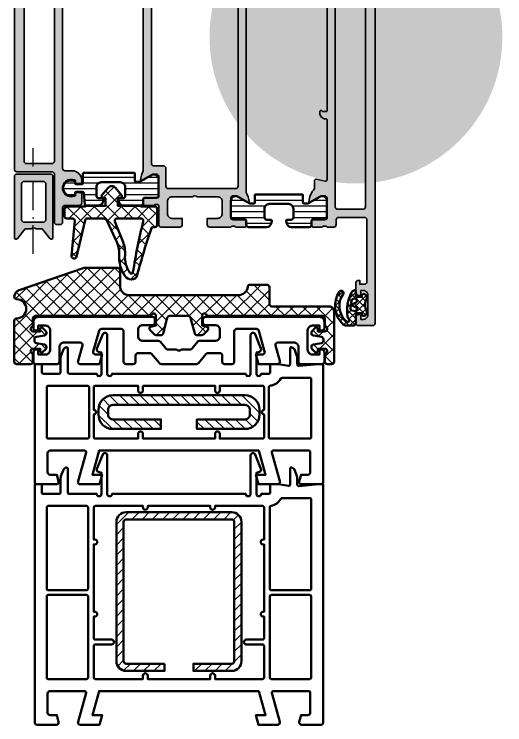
# Model space of a CAD drawing. Header units: millimetres. Extents: x -1229 to 0, y -242 to 851.
# Drawn here: x -395.6 to -293.6, y 152.5 to 300.3 of the extents above; entities that cross this region are included whole.
import ezdxf

# ---------------------------------------------------------------- set-up
doc = ezdxf.new("R2010")
doc.units = ezdxf.units.MM
doc.linetypes.add('ACAD_ISO10W100', pattern=[18, 12, -3, 0, -3])
for name, color, linetype, lineweight in [('S03_AL_Contorno', 255, 'Continuous', 35), ('S04_AL_Trattaggio', 253, 'Continuous', 25), ('S05_EPDM_Contorno', 31, 'Continuous', 50), ('S06_EPDM_Tratteggio', 43, 'Continuous', 25), ('S07_Listello_Contorno', 91, 'Continuous', 50), ('S08_Listello_Tratteggio', 103, 'Continuous', 25), ('S09_Plastica_Contorno', 254, 'Continuous', 50), ('S11_Acciaio_Contorno', 62, 'Continuous', 50), ('S12_Acciaio_Tratteggio', 181, 'Continuous', 25), ('S18_Linea di mezzeria', 10, 'ACAD_ISO10W100', 25)]:
    doc.layers.add(name, color=color, linetype=linetype, lineweight=lineweight)
pattern_1 = [(90, (0, 0), (-1.2, 7e-17), [])]
pattern_2 = [(45, (0, 0), (-1.06066, 1.06066), [])]
pattern_3 = [(45, (0, 0), (-1.414214, 1.414214), []), (135, (0, 0), (-1.414214, -1.414214), [])]

# ---------------------------------------------------------------- blocks, each defined once
blk = doc.blocks.new('446280_s')
at = {"layer": 'S04_AL_Trattaggio'}
h = blk.add_hatch(color=256, dxfattribs=at)
h.dxf.hatch_style = 1
h.paths.add_polyline_path([(-28.6, 10), (-32.6, 10, -0.4), (-33.6, 10), (-34.5, 10, -0.414214), (-35, 10.5), (-35, 13.5, 0.414214), (-35.5, 14), (-37.41, 14, 0.388879), (-37.6, 13.82), (-37.67, 13.03, 0.440011), (-37.37, 12.7), (-37.04, 12.7, -1.732051), (-40.16, 12.7), (-39.83, 12.7, 0.440011), (-39.53, 13.03), (-39.6, 13.82, 0.388879), (-39.79, 14), (-40.2, 14, 0.414214), (-42.2, 12), (-42.2, 10.5, -0.414214), (-42.7, 10), (-86.3, 10, -0.414214), (-86.8, 10.5), (-86.8, 12, 0.414214), (-88.8, 14), (-89.21, 14, 0.388879), (-89.4, 13.82), (-89.47, 13.03, 0.440011), (-89.18, 12.7), (-88.84, 12.7, -1.732051), (-91.96, 12.7), (-91.63, 12.7, 0.440011), (-91.33, 13.03), (-91.4, 13.82, 0.388879), (-91.59, 14), (-93.5, 14, 0.414214), (-94, 13.5), (-94, 10.5, -0.414214), (-94.5, 10), (-97.5, 10, 0.414214), (-98, 9.5), (-98, 8.8, 0.414214), (-97.5, 8.3), (-87.5, 8.3, -0.414214), (-87, 7.8), (-87, 0.5, 0.414214), (-86.5, 0), (-0.5, 0, 0.414214), (0, 0.5), (0, 4.5, 0.414214), (-0.5, 5), (-1.8, 5, 0.414214), (-2.3, 4.5), (-2.3, 4), (-1.3, 4), (-1.3, 2.5, -0.414214), (-2.3, 1.5), (-6.3, 1.5, -0.414214), (-7.3, 2.5), (-7.3, 4), (-6.3, 4), (-6.3, 4.5, 0.414214), (-6.8, 5), (-9.6, 5, 0.474498), (-10.09, 4.4, 0.474498), (-9.6, 3.8), (-9.1, 3.8, -0.414214), (-8.6, 3.3), (-8.6, 2.5, -0.414214), (-9.1, 2), (-29.1, 2, -0.414214), (-29.6, 2.5), (-29.6, 7.8, -0.414214), (-29.1, 8.3), (-28.6, 8.3, 0.414214), (-28.1, 8.8), (-28.1, 9.5, 0.414214)])
h.paths.add_polyline_path([(-84.8, 8.3), (-31.8, 8.3, -0.414214), (-31.3, 7.8), (-31.3, 2.5, -0.414214), (-31.8, 2), (-84.8, 2, -0.414214), (-85.3, 2.5), (-85.3, 7.8, -0.414214)], flags=16)
at = {"layer": 'S03_AL_Contorno'}
for points in [[(0, 0.5, -0.414214), (-0.5, 0), (-86.5, 0, -0.414214), (-87, 0.5), (-87, 7.8, 0.414214), (-87.5, 8.3), (-97.5, 8.3, -0.414214), (-98, 8.8), (-98, 9.5, -0.414214), (-97.5, 10), (-94.5, 10, 0.414214), (-94, 10.5), (-94, 13.5, -0.414214), (-93.5, 14), (-91.59, 14, -0.388879), (-91.4, 13.82), (-91.33, 13.03, -0.440011), (-91.63, 12.7), (-91.96, 12.7, 1.732051), (-88.84, 12.7), (-89.18, 12.7, -0.440011), (-89.47, 13.03), (-89.4, 13.82, -0.388879), (-89.21, 14), (-88.8, 14, -0.414214), (-86.8, 12), (-86.8, 10.5, 0.414214), (-86.3, 10), (-42.7, 10, 0.414214), (-42.2, 10.5), (-42.2, 12, -0.414214), (-40.2, 14), (-39.79, 14, -0.388879), (-39.6, 13.82), (-39.53, 13.03, -0.440011), (-39.83, 12.7), (-40.16, 12.7, 1.732051), (-37.04, 12.7), (-37.37, 12.7, -0.440011), (-37.67, 13.03), (-37.6, 13.82, -0.388879), (-37.41, 14), (-35.5, 14, -0.414214), (-35, 13.5), (-35, 10.5, 0.414214), (-34.5, 10), (-33.6, 10, 0.4), (-32.6, 10), (-28.6, 10, -0.414214), (-28.1, 9.5), (-28.1, 8.8, -0.414214), (-28.6, 8.3), (-29.1, 8.3, 0.414214), (-29.6, 7.8), (-29.6, 2.5, 0.414214), (-29.1, 2), (-9.1, 2, 0.414214), (-8.6, 2.5), (-8.6, 3.3, 0.414214), (-9.1, 3.8), (-9.6, 3.8, -0.414214), (-10.1, 4.3), (-10.1, 4.5, -0.414214), (-9.6, 5), (-6.8, 5, -0.414214), (-6.3, 4.5), (-6.3, 4), (-7.3, 4), (-7.3, 2.5, 0.414214), (-6.3, 1.5), (-2.3, 1.5, 0.414214), (-1.3, 2.5), (-1.3, 4), (-2.3, 4), (-2.3, 4.5, -0.414214), (-1.8, 5), (-0.5, 5, -0.414214), (0, 4.5)], [(-85.3, 2.5, 0.414214), (-84.8, 2), (-31.8, 2, 0.414214), (-31.3, 2.5), (-31.3, 7.8, 0.414214), (-31.8, 8.3), (-84.8, 8.3, 0.414214), (-85.3, 7.8)]]:
    blk.add_lwpolyline(points, format="xyb", close=True, dxfattribs=at)
blk = doc.blocks.new('446250_s')
at = {"layer": 'S04_AL_Trattaggio'}
h = blk.add_hatch(color=256, dxfattribs=at)
h.dxf.hatch_style = 1
h.paths.add_polyline_path([(0, 0), (-86.5, 0, 0.414214), (-87, -0.5), (-87, -3.5, 0.414214), (-86.5, -4), (-85.2, -4, 0.414214), (-84.7, -3.5), (-84.7, -3), (-85.7, -3), (-85.7, -2.5, -0.414214), (-84.7, -1.5), (-80.7, -1.5, -0.414214), (-79.7, -2.5), (-79.7, -3), (-80.7, -3), (-80.7, -3.5, 0.414214), (-80.2, -4), (-78.1, -4, 0.414214), (-77.6, -3.5), (-77.6, -3.2), (-78.4, -3.2), (-78.4, -2.2, -0.414214), (-77.9, -1.7), (-65, -1.7, -0.414214), (-64.5, -2.2), (-64.5, -7.6, -0.414214), (-65, -8.1), (-66, -8.1, 0.414214), (-66.5, -8.6), (-66.5, -10, -0.317837), (-66.3, -10.28), (-66.3, -10.72, -0.317837), (-66.5, -11), (-66.5, -12.9, 0.414214), (-66.2, -13.2), (-65.21, -13.2, 0.414214), (-64.91, -12.9), (-64.91, -10.2, -0.414214), (-64.71, -10), (-60.5, -10, -0.414214), (-60, -10.5), (-60, -11.2), (-61.38, -13.59, 0.613645), (-61.25, -13.8, 0.153399), (-58.5, -12.6), (-56.86, -12.6, 0.471631), (-56.56, -12.24), (-56.93, -10.36, -0.471631), (-56.64, -10), (-44.2, -10, -0.414214), (-44, -10.2), (-44, -10.3, 0.414214), (-42.8, -11.5), (-42.45, -11.5, 0.464531), (-42.25, -11.27, 0.243151), (-42.31, -11.09), (-42.44, -10.96, -0.198912), (-42.5, -10.82), (-42.5, -10.2, -0.414214), (-42.3, -10), (-13, -10, -0.326134), (-12.52, -10.35, 0.299201), (-8.25, -13.8, 0.610538), (-8.12, -13.59), (-9.5, -11.2), (-9.5, -10.5, -0.414214), (-9, -10), (-4.79, -10, -0.414214), (-4.59, -10.2), (-4.59, -12.9, 0.414214), (-4.29, -13.2), (-3.3, -13.2, 0.414214), (-3, -12.9), (-3, -11, -0.317837), (-3.2, -10.72), (-3.2, -10.28, -0.317837), (-3, -10), (-3, -7.5, 0.414214), (-3.5, -7), (-4.5, -7), (-4.5, -7.4, -0.414214), (-5.5, -8.4), (-6.6, -8.4, -0.414214), (-7.1, -7.9), (-7.1, -2.8, -0.414214), (-6.1, -1.8), (-2.7, -1.8, -0.414214), (-1.7, -2.8), (-1.7, -4.5), (-1.1, -4.5), (0, -3.4)])
h.paths.add_polyline_path([(-62.3, -2), (-9.3, -2, -0.414214), (-8.8, -2.5), (-8.8, -7.8, -0.414214), (-9.3, -8.3), (-62.3, -8.3, -0.414214), (-62.8, -7.8), (-62.8, -2.5, -0.414214)], flags=16)
at = {"layer": 'S03_AL_Contorno'}
for points in [[(-80.2, -4, -0.414214), (-80.7, -3.5), (-80.7, -3), (-79.7, -3), (-79.7, -2.5, 0.414214), (-80.7, -1.5), (-84.7, -1.5, 0.414214), (-85.7, -2.5), (-85.7, -3), (-84.7, -3), (-84.7, -3.5, -0.414214), (-85.2, -4), (-86.5, -4, -0.414214), (-87, -3.5), (-87, -0.5, -0.414214), (-86.5, 0), (0, 0), (0, -3.4), (-1.1, -4.5), (-1.7, -4.5), (-1.7, -2.8, 0.414214), (-2.7, -1.8), (-6.1, -1.8, 0.414214), (-7.1, -2.8), (-7.1, -7.9, 0.414214), (-6.6, -8.4), (-5.5, -8.4, 0.414214), (-4.5, -7.4), (-4.5, -7), (-3.5, -7, -0.414214), (-3, -7.5), (-3, -10, 0.317837), (-3.2, -10.28), (-3.2, -10.72, 0.317837), (-3, -11), (-3, -12.9, -0.414214), (-3.3, -13.2), (-4.29, -13.2, -0.414214), (-4.59, -12.9), (-4.59, -10.2, 0.414214), (-4.79, -10), (-9, -10, 0.414214), (-9.5, -10.5), (-9.5, -11.2), (-8.12, -13.59, -0.610538), (-8.25, -13.8, -0.299201), (-12.52, -10.35, 0.326134), (-13, -10), (-42.3, -10, 0.414214), (-42.5, -10.2), (-42.5, -10.82, 0.198912), (-42.44, -10.96), (-42.31, -11.09, -0.198912), (-42.25, -11.23), (-42.25, -11.3, -0.414214), (-42.45, -11.5), (-42.8, -11.5, -0.414214), (-44, -10.3), (-44, -10.2, 0.414214), (-44.2, -10), (-56.64, -10, 0.471631), (-56.93, -10.36), (-56.56, -12.24, -0.471631), (-56.86, -12.6), (-58.5, -12.6, -0.153399), (-61.25, -13.8, -0.613645), (-61.38, -13.59), (-60, -11.2), (-60, -10.5, 0.414214), (-60.5, -10), (-64.71, -10, 0.414214), (-64.91, -10.2), (-64.91, -12.9, -0.414214), (-65.21, -13.2), (-66.2, -13.2, -0.414214), (-66.5, -12.9), (-66.5, -11, 0.317837), (-66.3, -10.72), (-66.3, -10.28, 0.317837), (-66.5, -10), (-66.5, -8.6, -0.414214), (-66, -8.1), (-65, -8.1, 0.414214), (-64.5, -7.6), (-64.5, -2.2, 0.414214), (-65, -1.7), (-77.9, -1.7, 0.414214), (-78.4, -2.2), (-78.4, -3.2), (-77.6, -3.2), (-77.6, -3.5, -0.414214), (-78.1, -4)], [(-62.8, -7.8, 0.414214), (-62.3, -8.3), (-9.3, -8.3, 0.414214), (-8.8, -7.8), (-8.8, -2.5, 0.414214), (-9.3, -2), (-62.3, -2, 0.414214), (-62.8, -2.5)]]:
    blk.add_lwpolyline(points, format="xyb", close=True, dxfattribs=at)
blk = doc.blocks.new('446260_s')
at = {"layer": 'S04_AL_Trattaggio'}
h = blk.add_hatch(color=256, dxfattribs=at)
h.dxf.hatch_style = 1
h.paths.add_polyline_path([(63.5, 7.5, -0.317837), (63.3, 7.78), (63.3, 8.22, -0.317837), (63.5, 8.5), (63.5, 10.4, 0.414214), (63.2, 10.7), (62.21, 10.7, 0.414214), (61.91, 10.4), (61.91, 7.7, -0.414214), (61.71, 7.5), (57.5, 7.5, -0.414214), (57, 8), (57, 8.7), (58.38, 11.09, 0.608778), (58.25, 11.3, 0.10304), (56.3, 10.7), (7.2, 10.7, 0.10304), (5.25, 11.3, 0.608778), (5.12, 11.09), (6.5, 8.7), (6.5, 8, -0.414214), (6, 7.5), (1.79, 7.5, -0.414214), (1.59, 7.7), (1.59, 10.4, 0.414214), (1.29, 10.7), (0.3, 10.7, 0.414214), (0, 10.4), (0, 8.5, -0.317837), (0.2, 8.22), (0.2, 7.78, -0.317837), (0, 7.5), (0, 3.1, 0.414214), (0.5, 2.6), (1.8, 2.6), (1.8, 4.7, -0.414214), (2.8, 5.7), (5.3, 5.7, -0.414214), (6.3, 4.7), (6.3, 0.5, -0.4), (6.3, -0.5), (6.3, -4.7, -0.414214), (5.3, -5.7), (2.8, -5.7, -0.414214), (1.8, -4.7), (1.8, -2.6), (0.5, -2.6, 0.414214), (0, -3.1), (0, -7, 0.414214), (0.5, -7.5), (4.5, -7.5, -0.317837), (4.7, -7.78), (4.7, -8.22, -0.317837), (4.5, -8.5), (4.5, -10.4, 0.414214), (4.8, -10.7), (5.79, -10.7, 0.414214), (6.09, -10.4), (6.09, -7.7, -0.414214), (6.29, -7.5), (10.5, -7.5, -0.414214), (11, -8), (11, -8.7), (9.62, -11.09, 0.608778), (9.75, -11.3, 0.10304), (11.7, -10.7), (56.3, -10.7, 0.10304), (58.25, -11.3, 0.608778), (58.38, -11.09), (57, -8.7), (57, -8, -0.414214), (57.5, -7.5), (61.71, -7.5, -0.414214), (61.91, -7.7), (61.91, -10.4, 0.414214), (62.21, -10.7), (63.2, -10.7, 0.414214), (63.5, -10.4), (63.5, -8.5, -0.317837), (63.3, -8.22), (63.3, -7.78, -0.317837), (63.5, -7.5), (66, -7.5, 0.414214), (66.5, -7), (66.5, -4.8, 0.414214), (66, -4.3), (65, -4.3), (65, -5.2, -0.414214), (64.5, -5.7), (56, -5.7, -0.414214), (55.5, -5.2), (55.5, 5.2, -0.414214), (56, 5.7), (60.7, 5.7, -0.414214), (61.7, 4.7), (61.7, 2.3), (63, 2.3, 0.414214), (63.5, 2.8)])
h.paths.add_polyline_path([(8, 8.5, -0.414214), (8.5, 9), (53.3, 9, -0.414214), (53.8, 8.5), (53.8, 0.5, -0.4), (53.8, -0.5), (53.8, -8.5, -0.414214), (53.3, -9), (13.2, -9, -0.414214), (12.7, -8.5), (12.7, -6.5, 0.414214), (12.2, -6), (8.5, -6, -0.414214), (8, -5.5)], flags=16)
at = {"layer": 'S03_AL_Contorno'}
for points in [[(11.7, -10.7, -0.10304), (9.75, -11.3, -0.608778), (9.62, -11.09), (11, -8.7), (11, -8, 0.414214), (10.5, -7.5), (6.29, -7.5, 0.414214), (6.09, -7.7), (6.09, -10.4, -0.414214), (5.79, -10.7), (4.8, -10.7, -0.414214), (4.5, -10.4), (4.5, -8.5, 0.317837), (4.7, -8.22), (4.7, -7.78, 0.317837), (4.5, -7.5), (0.5, -7.5, -0.414214), (0, -7), (0, -3.1, -0.414214), (0.5, -2.6), (1.8, -2.6), (1.8, -4.7, 0.414214), (2.8, -5.7), (5.3, -5.7, 0.414214), (6.3, -4.7), (6.3, -0.5, 0.4), (6.3, 0.5), (6.3, 4.7, 0.414214), (5.3, 5.7), (2.8, 5.7, 0.414214), (1.8, 4.7), (1.8, 2.6), (0.5, 2.6, -0.414214), (0, 3.1), (0, 7.5, 0.317837), (0.2, 7.78), (0.2, 8.22, 0.317837), (0, 8.5), (0, 10.4, -0.414214), (0.3, 10.7), (1.29, 10.7, -0.414214), (1.59, 10.4), (1.59, 7.7, 0.414214), (1.79, 7.5), (6, 7.5, 0.414214), (6.5, 8), (6.5, 8.7), (5.12, 11.09, -0.608778), (5.25, 11.3, -0.10304), (7.2, 10.7), (56.3, 10.7, -0.10304), (58.25, 11.3, -0.608778), (58.38, 11.09), (57, 8.7), (57, 8, 0.414214), (57.5, 7.5), (61.71, 7.5, 0.414214), (61.91, 7.7), (61.91, 10.4, -0.414214), (62.21, 10.7), (63.2, 10.7, -0.414214), (63.5, 10.4), (63.5, 8.5, 0.317837), (63.3, 8.22), (63.3, 7.78, 0.317837), (63.5, 7.5), (63.5, 2.8, -0.414214), (63, 2.3), (61.7, 2.3), (61.7, 4.7, 0.414214), (60.7, 5.7), (56, 5.7, 0.414214), (55.5, 5.2), (55.5, -5.2, 0.414214), (56, -5.7), (64.5, -5.7, 0.414214), (65, -5.2), (65, -4.3), (66, -4.3, -0.414214), (66.5, -4.8), (66.5, -7, -0.414214), (66, -7.5), (63.5, -7.5, 0.317837), (63.3, -7.78), (63.3, -8.22, 0.317837), (63.5, -8.5), (63.5, -10.4, -0.414214), (63.2, -10.7), (62.21, -10.7, -0.414214), (61.91, -10.4), (61.91, -7.7, 0.414214), (61.71, -7.5), (57.5, -7.5, 0.414214), (57, -8), (57, -8.7), (58.38, -11.09, -0.608778), (58.25, -11.3, -0.10304), (56.3, -10.7)], [(53.8, 8.5, 0.414214), (53.3, 9), (8.5, 9, 0.414214), (8, 8.5), (8, -5.5, 0.414214), (8.5, -6), (12.2, -6, -0.414214), (12.7, -6.5), (12.7, -8.5, 0.414214), (13.2, -9), (53.3, -9, 0.414214), (53.8, -8.5), (53.8, -0.5, 0.4), (53.8, 0.5)]]:
    blk.add_lwpolyline(points, format="xyb", close=True, dxfattribs=at)
blk = doc.blocks.new('278121_s')
at = {"layer": 'S08_Listello_Tratteggio'}
h = blk.add_hatch(dxfattribs=at)
h.set_pattern_fill('LINIE', color=256, scale=1.2, angle=90)
h.set_pattern_definition([(90, (-1e-06, -10), (-1.2, 7e-17), [])])
h.paths.add_polyline_path([(5.44, -0.01), (2.1, -0.01, 0.414214), (1.6, -0.51), (1.6, -2.91, -0.414214), (1.3, -3.21), (0.5, -3.21, 0.414214), (0, -3.71), (0, -16.29, 0.414214), (0.5, -16.79), (1.3, -16.79, -0.414214), (1.6, -17.09), (1.6, -19.49, 0.414214), (2.1, -19.99), (5.44, -19.99, 0.57735), (6.31, -18.49), (4.97, -16.16, -0.131652), (4.9, -15.91), (4.9, -15.47, 0.267949), (4.4, -14.6), (2.7, -13.62, -0.267949), (2.2, -12.75), (2.2, -7.25, -0.267949), (2.7, -6.38), (4.4, -5.4, 0.267949), (4.9, -4.53), (4.9, -4.09, -0.131652), (4.97, -3.84), (6.31, -1.51, 0.57735)])
at = {"layer": 'S07_Listello_Contorno'}
blk.add_lwpolyline([(1.3, -16.79), (0.5, -16.79, -0.414214), (0, -16.29), (0, -3.71, -0.414214), (0.5, -3.21), (1.3, -3.21, 0.414214), (1.6, -2.91), (1.6, -0.51, -0.414214), (2.1, -0.01), (5.44, -0.01, -0.57735), (6.31, -1.51), (4.97, -3.84, 0.131652), (4.9, -4.09), (4.9, -4.53, -0.267949), (4.4, -5.4), (2.7, -6.38, 0.267949), (2.2, -7.25), (2.2, -12.75, 0.267949), (2.7, -13.62), (4.4, -14.6, -0.267949), (4.9, -15.47), (4.9, -15.91, 0.131652), (4.97, -16.16), (6.31, -18.49, -0.57735), (5.44, -19.99), (2.1, -19.99, -0.414214), (1.6, -19.49), (1.6, -17.09, 0.414214)], format="xyb", close=True, dxfattribs=at)
blk = doc.blocks.new('278123_s')
at = {"layer": 'S08_Listello_Tratteggio'}
h = blk.add_hatch(dxfattribs=at)
h.set_pattern_fill('LINIE', color=256, scale=1.2, angle=90)
h.set_pattern_definition(pattern_1)
h.paths.add_polyline_path([(5.44, -0.01), (2.1, -0.01, 0.414214), (1.6, -0.51), (1.6, -2.91, -0.414214), (1.3, -3.21), (0.5, -3.21, 0.414214), (0, -3.71), (0, -7.41, 0.339454), (0.74, -8.37), (1.19, -8.49, 0.493145), (1.5, -8.25), (1.5, -7.5, -0.414214), (2, -7), (3.8, -7, -0.414214), (4.8, -8), (4.8, -12, -0.414214), (3.8, -13), (2, -13, -0.414214), (1.5, -12.5), (1.5, -11.75, 0.493145), (1.19, -11.51), (0.74, -11.63, 0.339454), (0, -12.59), (0, -16.29, 0.414214), (0.5, -16.79), (1.3, -16.79, -0.414214), (1.6, -17.09), (1.6, -19.49, 0.414214), (2.1, -19.99), (5.44, -19.99, 0.57735), (6.31, -18.49), (4.97, -16.16, -0.131652), (4.9, -15.91), (4.9, -15.2, -0.414214), (5.1, -15), (6.6, -15, 0.414214), (6.8, -14.8), (6.8, -5.2, 0.414214), (6.6, -5), (5.1, -5, -0.414214), (4.9, -4.8), (4.9, -4.09, -0.131652), (4.97, -3.84), (6.31, -1.51, 0.57735)])
at = {"layer": 'S07_Listello_Contorno'}
blk.add_lwpolyline([(3.8, -13, 0.414214), (4.8, -12), (4.8, -8, 0.414214), (3.8, -7), (2, -7, 0.414214), (1.5, -7.5), (1.5, -8.25, -0.493145), (1.19, -8.49), (0.74, -8.37, -0.339454), (0, -7.41), (0, -3.71, -0.414214), (0.5, -3.21), (1.3, -3.21, 0.414214), (1.6, -2.91), (1.6, -0.51, -0.414214), (2.1, -0.01), (5.44, -0.01, -0.57735), (6.31, -1.51), (4.97, -3.84, 0.131652), (4.9, -4.09), (4.9, -4.8, 0.414214), (5.1, -5), (6.6, -5, -0.414214), (6.8, -5.2), (6.8, -14.8, -0.414214), (6.6, -15), (5.1, -15, 0.414214), (4.9, -15.2), (4.9, -15.91, 0.131652), (4.97, -16.16), (6.31, -18.49, -0.57735), (5.44, -19.99), (2.1, -19.99, -0.414214), (1.6, -19.49), (1.6, -17.09, 0.414214), (1.3, -16.79), (0.5, -16.79, -0.414214), (0, -16.29), (0, -12.59, -0.339454), (0.74, -11.63), (1.19, -11.51, -0.493145), (1.5, -11.75), (1.5, -12.5, 0.414214), (2, -13)], format="xyb", close=True, dxfattribs=at)
blk = doc.blocks.new('278125_s')
at = {"layer": 'S08_Listello_Tratteggio'}
h = blk.add_hatch(dxfattribs=at)
h.set_pattern_fill('LINIE', color=256, scale=1.2, angle=90)
h.set_pattern_definition([(90, (-1e-13, 15.95), (-1.2, 7e-17), [])])
h.paths.add_polyline_path([(2.24, 17.4), (2.6, 17.4, -0.414214), (2.8, 17.2), (2.8, 15.78, -0.388879), (2.62, 15.58), (0.46, 15.39, 0.388879), (0, 14.9), (0, 3.71, 0.414214), (0.5, 3.21), (1.3, 3.21, -0.414214), (1.6, 2.91), (1.6, 0.51, 0.414214), (2.1, 0.01), (5.44, 0.01, 0.57735), (6.31, 1.51), (4.97, 3.84, -0.131652), (4.9, 4.09), (4.9, 4.53, 0.267949), (4.4, 5.4), (2.7, 6.38, -0.267949), (2.2, 7.25), (2.2, 12.31, -0.267949), (2.7, 13.18), (4.85, 14.42, -0.131652), (4.95, 14.45), (6.1, 14.45, 0.414214), (6.3, 14.65), (6.3, 15.55, 0.414214), (6.1, 15.75), (4.6, 15.75, -0.414214), (4.4, 15.95), (4.4, 17.2, -0.414214), (4.6, 17.4), (4.96, 17.4, 1.807392)])
at = {"layer": 'S07_Listello_Contorno'}
blk.add_lwpolyline([(4.4, 15.95, 0.414214), (4.6, 15.75), (6.1, 15.75, -0.414214), (6.3, 15.55), (6.3, 14.65, -0.414214), (6.1, 14.45), (4.95, 14.45, 0.131652), (4.85, 14.42), (2.7, 13.18, 0.267949), (2.2, 12.31), (2.2, 7.25, 0.267949), (2.7, 6.38), (4.4, 5.4, -0.267949), (4.9, 4.53), (4.9, 4.09, 0.131652), (4.97, 3.84), (6.31, 1.51, -0.57735), (5.44, 0.01), (2.1, 0.01, -0.414214), (1.6, 0.51), (1.6, 2.91, 0.414214), (1.3, 3.21), (0.5, 3.21, -0.414214), (0, 3.71), (0, 14.9, -0.388879), (0.46, 15.39), (2.62, 15.58, 0.388879), (2.8, 15.78), (2.8, 17.2, 0.414214), (2.6, 17.4), (2.24, 17.4, -1.807392), (4.96, 17.4), (4.6, 17.4, 0.414214), (4.4, 17.2)], format="xyb", close=True, dxfattribs=at)
blk = doc.blocks.new('278127_s')
at = {"layer": 'S08_Listello_Tratteggio'}
h = blk.add_hatch(dxfattribs=at)
h.set_pattern_fill('LINIE', color=256, scale=1.2, angle=90)
h.set_pattern_definition(pattern_1)
h.paths.add_polyline_path([(4.9, 4.75, -0.414214), (5.1, 4.95), (6.6, 4.95, 0.414214), (6.8, 5.15), (6.8, 15.55, 0.414214), (6.6, 15.75), (4.6, 15.75, -0.414214), (4.4, 15.95), (4.4, 17.2, -0.414214), (4.6, 17.4), (4.96, 17.4, 1.807195), (2.24, 17.4), (2.6, 17.4, -0.414214), (2.8, 17.2), (2.8, 15.78, -0.388879), (2.62, 15.58), (0.18, 15.37, 0.388879), (0, 15.17), (0, 12.54, 0.339454), (0.74, 11.58), (1.19, 11.46, 0.493145), (1.5, 11.7), (1.5, 12.45, -0.414214), (2, 12.95), (3.8, 12.95, -0.414214), (4.8, 11.95), (4.8, 7.95, -0.414214), (3.8, 6.95), (2, 6.95, -0.414214), (1.5, 7.45), (1.5, 8.2, 0.493145), (1.19, 8.44), (0.74, 8.32, 0.339454), (0, 7.36), (0, 3.71, 0.414214), (0.5, 3.21), (1.3, 3.21, -0.414214), (1.6, 2.91), (1.6, 0.51, 0.414214), (2.1, 0.01), (5.44, 0.01, 0.57735), (6.31, 1.51), (4.97, 3.84, -0.131652), (4.9, 4.09)])
at = {"layer": 'S07_Listello_Contorno'}
blk.add_lwpolyline([(0, 7.36, -0.339454), (0.74, 8.32), (1.19, 8.44, -0.493145), (1.5, 8.2), (1.5, 7.45, 0.414214), (2, 6.95), (3.8, 6.95, 0.414214), (4.8, 7.95), (4.8, 11.95, 0.414214), (3.8, 12.95), (2, 12.95, 0.414214), (1.5, 12.45), (1.5, 11.7, -0.493145), (1.19, 11.46), (0.74, 11.58, -0.339454), (0, 12.54), (0, 15.17, -0.388879), (0.18, 15.37), (2.62, 15.58, 0.388879), (2.8, 15.78), (2.8, 17.2, 0.414214), (2.6, 17.4), (2.24, 17.4, -1.807195), (4.96, 17.4), (4.6, 17.4, 0.414214), (4.4, 17.2), (4.4, 15.95, 0.414214), (4.6, 15.75), (6.6, 15.75, -0.414214), (6.8, 15.55), (6.8, 5.15, -0.414214), (6.6, 4.95), (5.1, 4.95, 0.414214), (4.9, 4.75), (4.9, 4.09, 0.131652), (4.97, 3.84), (6.31, 1.51, -0.57735), (5.44, 0.01), (2.1, 0.01, -0.414214), (1.6, 0.51), (1.6, 2.91, 0.414214), (1.3, 3.21), (0.5, 3.21, -0.414214), (0, 3.71)], format="xyb", close=True, dxfattribs=at)
blk = doc.blocks.new('481020_s')
for name, p in [('446250_s', (-32, 75)), ('446260_s', (-98.5, 37.5)), ('446280_s', (0, 0))]:
    blk.add_blockref(name, p)
at = {"extrusion": (0, 0, -1), "rotation": 180.0000000000001}
for name, p in [('278123_s', (98.5, 45)), ('278127_s', (94, 30))]:
    blk.add_blockref(name, p, dxfattribs=at)
for name, p, rotation in [('278121_s', (-35, 45), 180), ('278125_s', (-35, 30), 179.9999999999999)]:
    blk.add_blockref(name, p, dxfattribs=dict(rotation=rotation))
blk = doc.blocks.new('483320_s')
at = {"layer": 'S04_AL_Trattaggio'}
h = blk.add_hatch(color=256, dxfattribs=at)
h.dxf.hatch_style = 1
h.paths.add_polyline_path([(3.9, -1.7, 0.414214), (3.4, -2.2, 10.812294), (2, -13.28), (2, -8.4, 0.414214), (1.5, -7.9, 0.977617), (23.59, -1.7)])
at = {"layer": 'S03_AL_Contorno'}
blk.add_lwpolyline([(3.9, -1.7, 0.414214), (3.4, -2.2), (3.4, -13), (3.5, -13, -0.414214), (3.7, -13.2), (3.7, -13.5, -0.414214), (3.2, -14), (2.82, -14, -0.282029), (2.37, -13.73), (2.05, -13.11, -0.118358), (2, -12.88), (2, -8.4, 0.414214), (1.5, -7.9), (0.58, -7.9, -0.282029), (0.4, -7.79), (0.02, -7.04, -0.118358), (0, -6.95), (0, -6.5), (1.5, -6.5, 0.414214), (2, -6), (2, -1.7, 0.414214), (1.5, -1.2), (0.5, -1.2), (0.5, 0), (30, 0), (30, -29.5, -0.414214), (29.5, -30), (28.5, -30, 0.414214), (28, -30.5), (28, -31.5, -0.414214), (27.5, -32), (26.5, -32, -0.414214), (26, -31.5), (26, -30.74, 0.520567), (25.33, -30.27), (20.67, -31.97, -0.520567), (20, -31.5), (20, -31.18, -0.315299), (20.33, -30.71), (26.32, -28.53, -0.087489), (26.49, -28.5), (28, -28.5, 0.414214), (28.5, -28), (28.5, -3.2, 0.414214), (27, -1.7)], format="xyb", close=True, dxfattribs=at)
blk = doc.blocks.new('278136_s_generic')
at = {"layer": 'S09_Plastica_Contorno'}
blk.add_lwpolyline([(0, 2.5, -0.414214), (0.5, 3), (1, 3), (1, 2), (2.5, 2, 0.414214), (3.5, 3), (3.5, 7, 0.414214), (2.5, 8), (1, 8), (1, 7), (0.5, 7, -0.414214), (0, 7.5), (0, 8.8, -0.414214), (1, 9.8), (24.75, 9.8, -0.414214), (25.25, 9.3), (25.25, 8.6, -0.414214), (24.75, 8.1), (22.75, 8.1, 0.414214), (21.75, 7.1), (21.75, 5.8, 0.414214), (22.75, 4.8), (26.01, 4.8, -0.221695), (26.39, 4.62), (27.6, 3.18, 0.221695), (27.98, 3), (29.75, 3, 0.4), (30.75, 3), (32.52, 3, 0.221695), (32.9, 3.18), (34.11, 4.62, -0.221695), (34.49, 4.8), (37.75, 4.8, 0.414214), (38.75, 5.8), (38.75, 7.1, 0.414214), (37.75, 8.1), (35.75, 8.1, -0.414214), (35.25, 8.6), (35.25, 9.3, -0.414214), (35.75, 9.8), (59.5, 9.8, -0.414214), (60.5, 8.8), (60.5, 7.5, -0.414214), (60, 7), (59.5, 7), (59.5, 8), (58, 8, 0.414214), (57, 7), (57, 3, 0.414214), (58, 2), (59.5, 2), (59.5, 3), (60, 3, -0.414214), (60.5, 2.5), (60.5, 0.5, -0.414214), (60, 0), (55.6, 0, -0.414214), (55.1, 0.5), (55.1, 3.5, 0.414214), (54.1, 4.5), (50.8, 4.5, 0.498582), (50.32, 3.86), (51.24, 0.64, -0.498582), (50.76, 0), (46.79, 0), (46.25, 2), (47.59, 2, 0.498582), (48.07, 2.64), (46.83, 6.94, 0.334595), (46.35, 7.3), (42.25, 7.3, 0.414214), (41.75, 6.8), (41.75, 0.5, -0.414214), (41.25, 0), (39.75, 0, -0.414214), (39.25, 0.5), (39.25, 1.8, 0.414214), (38.75, 2.3), (36.31, 2.3, 0.221695), (35.93, 2.12), (34.3, 0.18, -0.221695), (33.92, 0), (26.58, 0, -0.221695), (26.2, 0.18), (24.57, 2.12, 0.221695), (24.19, 2.3), (21.75, 2.3, 0.414214), (21.25, 1.8), (21.25, 0.5, -0.414214), (20.75, 0), (19.25, 0, -0.414214), (18.75, 0.5), (18.75, 6.8, 0.414214), (18.25, 7.3), (14.15, 7.3, 0.334595), (13.67, 6.94), (12.43, 2.64, 0.498582), (12.91, 2), (14.25, 2), (13.71, 0), (9.74, 0, -0.498582), (9.26, 0.64), (10.18, 3.86, 0.498582), (9.7, 4.5), (6.4, 4.5, 0.414214), (5.4, 3.5), (5.4, 0.5, -0.414214), (4.9, 0), (0.5, 0, -0.414214), (0, 0.5)], format="xyb", close=True, dxfattribs=at)
blk = doc.blocks.new('875500_a')
for points in [[(44.9, 31), (44.9, 23, -1.000017), (43.9, 23), (16.1, 23, -1.000017), (15.1, 23), (15.1, 31, 0.823261), (14.14, 31.19), (12.94, 28.24, 0.451217), (13.27, 27.57), (13.9, 27.4), (13.9, 23, -1.000063), (12.9, 23), (7.2, 23, -0.414214), (6.9, 23.3), (6.9, 28.2, 0.557806), (6.47, 28.47, 0.213583), (5.9, 27.89), (5.46, 26.67, 0.08749), (5.4, 26.32), (5.4, 23.3, -0.414214), (5.1, 23), (1.8, 23, -0.414214), (1.5, 23.3), (1.5, 25), (0, 25), (0, 0.5, 0.414209), (0.5, 0), (4.5, 0, 0.493178), (4.98, 0.63), (4.61, 2), (3.2, 2, -0.414239), (2.7, 2.5), (2.7, 6.5, -0.414219), (3.2, 7), (10.4, 7, -0.496453), (10.69, 6.62), (9.02, 0.64, 0.497881), (9.5, 0), (13.46, 0), (14, 2), (12, 2), (13.39, 7), (46.61, 7), (48, 2), (46, 2), (46.54, 0), (50.5, 0, 0.497881), (50.98, 0.64), (49.31, 6.62, -0.496453), (49.6, 7), (57, 7, -0.414219), (57.3, 6.7), (57.3, 2.5, -0.414239), (56.8, 2), (55.38, 2), (55.02, 0.63, 0.493178), (55.5, 0), (59.5, 0, 0.414209), (60, 0.5), (60, 25), (59, 25), (54.93, 24.64, -0.440013), (54.6, 24.94), (54.6, 26.32, 0.08749), (54.54, 26.67), (54.1, 27.88, 0.220976), (53.5, 28.47, 0.521437), (53.1, 28.19), (53.1, 24.94, -0.464993), (52.75, 24.65), (50.7, 25), (49, 25), (49, 23.3, -0.414214), (48.7, 23), (47.1, 23, -1.000063), (46.1, 23), (46.1, 27.4), (46.73, 27.57, 0.451214), (47.06, 28.24), (45.86, 31.19, 0.823265)], [(48.7, 9.8, 0.414214), (49, 9.5), (57.2, 9.5, 0.414214), (57.5, 9.8), (57.5, 21.84, 0.414214), (57.2, 22.14), (51.44, 22.14, 0.277218), (51.17, 21.98, -0.251294), (48.97, 20.51, 0.386102), (48.7, 20.21)], [(2.8, 9.5), (11, 9.5, 0.414214), (11.3, 9.8), (11.3, 20.2, 0.414214), (11, 20.5), (2.8, 20.5, 0.414214), (2.5, 20.2), (2.5, 9.8, 0.414214)], [(22.5, 20.5), (37.5, 20.5), (37.5, 19.5, 1), (38.5, 19.5), (38.5, 20.5), (47.4, 20.5, -0.414214), (47.7, 20.2), (47.7, 15.5, 0.904534), (47.7, 14.5), (47.7, 9.8, -0.414214), (47.4, 9.5), (38.5, 9.5), (38.5, 10.5, 1), (37.5, 10.5), (37.5, 9.5), (22.5, 9.5), (22.5, 10.5, 1), (21.5, 10.5), (21.5, 9.5), (12.6, 9.5, -0.414214), (12.3, 9.8), (12.3, 14.5, 0.904534), (12.3, 15.5), (12.3, 20.2, -0.414214), (12.6, 20.5), (21.5, 20.5), (21.5, 19.5, 1), (22.5, 19.5)]]:
    blk.add_lwpolyline(points, format="xyb", close=True)
blk = doc.blocks.new('875600_a')
for points in [[(13.46, 0), (9.5, 0, -0.497881), (9.02, 0.64), (10.69, 6.62, 0.496453), (10.4, 7), (3.2, 7, 0.414219), (2.7, 6.5), (2.7, 2.5, 0.414239), (3.2, 2), (4.61, 2), (4.98, 0.63, -0.493178), (4.5, 0), (0.5, 0, -0.414209), (0, 0.5), (0, 50), (1.5, 50), (1.5, 48.3, 0.414214), (1.8, 48), (5.1, 48, 0.414214), (5.4, 48.3), (5.4, 51.32, -0.08749), (5.46, 51.67), (5.9, 52.89, -0.213583), (6.47, 53.47, -0.557806), (6.9, 53.2), (6.9, 48.3, 0.414214), (7.2, 48), (12.9, 48, 1.000063), (13.9, 48), (13.9, 52.4), (13.27, 52.57, -0.451217), (12.94, 53.24), (14.14, 56.19, -0.823261), (15.1, 56), (15.1, 48, 1.000017), (16.1, 48), (43.9, 48, 1.000017), (44.9, 48), (44.9, 56, -0.823265), (45.86, 56.19), (47.06, 53.24, -0.451214), (46.73, 52.57), (46.1, 52.4), (46.1, 48, 1.000063), (47.1, 48), (48.7, 48, 0.414214), (49, 48.3), (49, 50), (50.7, 50), (52.75, 49.65, 0.464993), (53.1, 49.94), (53.1, 53.19, -0.521437), (53.5, 53.47, -0.220976), (54.1, 52.88), (54.54, 51.67, -0.08749), (54.6, 51.32), (54.6, 49.94, 0.440013), (54.93, 49.64), (59, 50), (60, 50), (60, 0.5, -0.414209), (59.5, 0), (55.5, 0, -0.493178), (55.02, 0.63), (55.38, 2), (56.8, 2, 0.414239), (57.3, 2.5), (57.3, 6.7, 0.414219), (57, 7), (49.6, 7, 0.496453), (49.31, 6.62), (50.98, 0.64, -0.497881), (50.5, 0), (46.54, 0), (46, 2), (48, 2), (46.61, 7), (13.39, 7), (12, 2), (14, 2)], [(48.9, 28.3, 0.414214), (49.2, 28), (57.2, 28, 0.414214), (57.5, 28.3), (57.5, 46.84, 0.414214), (57.2, 47.14), (51.44, 47.14, 0.277224), (51.17, 46.98, -0.234073), (49.15, 45.54, 0.367523), (48.9, 45.24)], [(2.5, 28.3, 0.414214), (2.8, 28), (10.8, 28, 0.414214), (11.1, 28.3), (11.1, 45.2, 0.414214), (10.8, 45.5), (2.8, 45.5, 0.414214), (2.5, 45.2)], [(12.6, 9.5, -0.414214), (12.3, 9.8), (12.3, 16.4, -0.414214), (12.6, 16.7), (16, 16.7, 1), (16, 17.7), (12.6, 17.7, -0.414214), (12.3, 18), (12.3, 22.5), (12.5, 22.5, 1), (12.5, 23.5), (12.3, 23.5), (12.3, 37.5), (12.5, 37.5, 1), (12.5, 38.5), (12.3, 38.5), (12.3, 45.2, -0.414214), (12.6, 45.5), (22.5, 45.5), (22.5, 45.2, 1), (23.5, 45.2), (23.5, 45.5), (36.5, 45.5), (36.5, 45.2, 1), (37.5, 45.2), (37.5, 45.5), (47.4, 45.5, -0.414214), (47.7, 45.2), (47.7, 38.5), (47.5, 38.5, 1), (47.5, 37.5), (47.7, 37.5), (47.7, 23.5), (47.5, 23.5, 1), (47.5, 22.5), (47.7, 22.5), (47.7, 18, -0.414214), (47.4, 17.7), (44, 17.7, 1), (44, 16.7), (47.4, 16.7, -0.414214), (47.7, 16.4), (47.7, 9.8, -0.414214), (47.4, 9.5), (37.5, 9.5), (37.5, 10.2, 1), (36.5, 10.2), (36.5, 9.5), (23.5, 9.5), (23.5, 10.2, 1), (22.5, 10.2), (22.5, 9.5)], [(2.5, 9.8, 0.414214), (2.8, 9.5), (10.8, 9.5, 0.414214), (11.1, 9.8), (11.1, 26.7, 0.414214), (10.8, 27), (2.8, 27, 0.414214), (2.5, 26.7)], [(57.5, 9.8, -0.414214), (57.2, 9.5), (49.2, 9.5, -0.414214), (48.9, 9.8), (48.9, 26.7, -0.414214), (49.2, 27), (57.2, 27, -0.414214), (57.5, 26.7)]]:
    blk.add_lwpolyline(points, format="xyb", close=True)
blk = doc.blocks.new('202593_s')
at = {"layer": 'S12_Acciaio_Tratteggio'}
h = blk.add_hatch(dxfattribs=at)
h.set_pattern_fill('LINIE', color=256, scale=1.5, angle=45, style=0)
h.set_pattern_definition(pattern_2)
h.paths.add_polyline_path([(7, 30.47, 0.414044), (4, 33.47), (3, 33.47, 0.414044), (0, 30.47), (0, 20.47), (2, 20.47), (2, 30.47, -0.41451), (3, 31.47), (4, 31.47, -0.414523), (5, 30.47), (5, 2.97, -0.41453), (4, 1.97), (3, 1.97, -0.414517), (2, 2.97), (2, 12.97), (0, 12.97), (0, 2.97, 0.414053), (3, -0.03), (4, -0.03, 0.414053), (7, 2.97)])
at = {"layer": 'S11_Acciaio_Contorno'}
blk.add_lwpolyline([(4, -0.03, 0.414053), (7, 2.97), (7, 30.47, 0.414044), (4, 33.47), (3, 33.47, 0.414044), (0, 30.47), (0, 20.47), (2, 20.47), (2, 30.47, -0.41451), (3, 31.47), (4, 31.47, -0.414523), (5, 30.47), (5, 2.97, -0.41453), (4, 1.97), (3, 1.97, -0.414517), (2, 2.97), (2, 12.97), (0, 12.97), (0, 2.97, 0.414053), (3, -0.03)], format="xyb", close=True, dxfattribs=at)
blk = doc.blocks.new('202446_s')
at = {"layer": 'S12_Acciaio_Tratteggio'}
h = blk.add_hatch(dxfattribs=at)
h.set_pattern_fill('LINIE', color=256, scale=1.5, angle=45, style=0)
h.set_pattern_definition(pattern_2)
h.paths.add_polyline_path([(26, 31, 0.413911), (24, 33), (2, 33, 0.413911), (0, 31), (0, 2, 0.413912), (2, 0), (10, 0), (10, 1.5), (2, 1.5, -0.414516), (1.5, 2), (1.5, 31, -0.414516), (2, 31.5), (24, 31.5, -0.414517), (24.5, 31), (24.5, 2, -0.414516), (24, 1.5), (16, 1.5), (16, 0), (24, 0, 0.413912), (26, 2)])
at = {"layer": 'S11_Acciaio_Contorno'}
blk.add_lwpolyline([(10, 1.5), (2, 1.5, -0.414516), (1.5, 2), (1.5, 31, -0.414516), (2, 31.5), (24, 31.5, -0.414517), (24.5, 31), (24.5, 2, -0.414516), (24, 1.5), (16, 1.5), (16, 0), (24, 0, 0.414516), (26, 2), (26, 31, 0.414517), (24, 33), (2, 33, 0.414517), (0, 31), (0, 2, 0.414516), (2, 0), (10, 0)], format="xyb", close=True, dxfattribs=at)
blk = doc.blocks.new('438660_s')
at = {"layer": 'S04_AL_Trattaggio'}
h = blk.add_hatch(color=256, dxfattribs=at)
edge = h.paths.add_edge_path()
edge.add_arc((4, -12.39), 0.699, 44.3027, 135.6973, ccw=False)
edge.add_line((4.5, -11.9), (5.8, -11.9))
edge.add_line((5.8, -11.9), (7.36, -13.89))
edge.add_line((7.36, -13.89), (7.43, -13.95))
edge.add_line((7.43, -13.95), (7.51, -13.99))
edge.add_line((7.51, -13.99), (7.6, -14))
edge.add_line((7.6, -14), (7.7, -14))
edge.add_line((7.7, -14), (7.85, -13.96))
edge.add_line((7.85, -13.96), (7.96, -13.85))
edge.add_line((7.96, -13.85), (8, -13.7))
edge.add_line((8, -13.7), (8, -1))
edge.add_arc((7.5, -1), 0.5, 360, 450)
edge.add_line((7.5, -0.5), (0.5, -0.5))
edge.add_arc((0.5, -1), 0.5, 90, 180)
edge.add_line((0, -1), (0, -13.7))
edge.add_line((0, -13.7), (0.04, -13.85))
edge.add_line((0.04, -13.85), (0.15, -13.96))
edge.add_line((0.15, -13.96), (0.3, -14))
edge.add_line((0.3, -14), (0.4, -14))
edge.add_line((0.4, -14), (0.49, -13.99))
edge.add_line((0.49, -13.99), (0.57, -13.95))
edge.add_line((0.57, -13.95), (0.63, -13.89))
edge.add_line((0.63, -13.89), (2.2, -11.9))
edge.add_line((2.2, -11.9), (3.5, -11.9))
edge = h.paths.add_edge_path(flags=16)
edge.add_arc((6, -2.5), 0.5, -0.0297, 90.0276, ccw=False)
edge.add_line((6.5, -2.5), (6.5, -10))
edge.add_arc((6, -10), 0.5, -90.0262, 0.021, ccw=False)
edge.add_line((6, -10.5), (2, -10.5))
edge.add_arc((2, -10), 0.5, 179.979, 270.0262, ccw=False)
edge.add_line((1.5, -10), (1.5, -2.5))
edge.add_arc((2, -2.5), 0.5, 89.9724, 180.0297, ccw=False)
edge.add_line((2, -2), (6, -2))
at = {"layer": 'S03_AL_Contorno'}
for points in [[(3.5, -11.9, -0.421361), (4.5, -11.9), (5.8, -11.9), (7.36, -13.89), (7.43, -13.95), (7.51, -13.99), (7.6, -14), (7.7, -14), (7.85, -13.96), (7.96, -13.85), (8, -13.7), (8, -1, 0.414214), (7.5, -0.5), (0.5, -0.5, 0.414214), (0, -1), (0, -13.7), (0.04, -13.85), (0.15, -13.96), (0.3, -14), (0.4, -14), (0.49, -13.99), (0.57, -13.95), (0.63, -13.89), (2.2, -11.9)], [(6, -2, -0.414506), (6.5, -2.5), (6.5, -10, -0.414455), (6, -10.5), (2, -10.5, -0.414455), (1.5, -10), (1.5, -2.5, -0.414506), (2, -2)]]:
    blk.add_lwpolyline(points, format="xyb", close=True, dxfattribs=at)
blk = doc.blocks.new('278156_s')
at = {"layer": 'S06_EPDM_Tratteggio'}
h = blk.add_hatch(dxfattribs=at)
h.set_pattern_fill('NETZ', color=256, angle=45)
h.set_pattern_definition([(45, (0, 0), (-0.70711, 0.70711), []), (135, (0, 0), (-0.70711, -0.70711), [])])
h.paths.add_polyline_path([(0.57, 1.88, 0.162943), (-4.38, 2.7, 0.138343), (-4.87, 2.47, -0.237078), (-5.31, 2.36, -0.488814), (-5.51, 2.79, -0.071122), (-5.33, 3.05, -0.372376), (0.24, 3.63, 1), (0.76, 4.37, 0.376216), (-6.04, 3.61, 0.1871), (-6.3, 2.94), (-6.3, 2.85, 0.006591), (-6.3, 2.71), (-6.3, 1.5, 0.414214), (-5.8, 1), (-3.7, 1), (-3.7, -0.3), (-4, -0.3, 0.580394), (-4.18, -0.97), (-3.94, -1.21, 0.198912), (-3.73, -1.3), (-3.43, -1.3, 0.120523), (-3.2, -1.24, -0.2446), (-0.8, -1.24, 0.120523), (-0.57, -1.3), (-0.27, -1.3, 0.198912), (-0.06, -1.21), (0.18, -0.97, 0.580394), (0, -0.3), (-0.3, -0.3), (-0.3, 1), (1.1, 1, 0.277963)])
h.paths.add_polyline_path([(-3.13, 1.85, -0.376016), (-2.82, 2.09, -0.028633), (-2, 2.01, -0.03698), (-0.96, 1.77, -0.303538), (-0.76, 1.51), (-0.7, 0.87), (-1.1, 0.73, -0.388879), (-1.47, 0.88), (-2, 2.01), (-2.53, 0.88, -0.388879), (-2.9, 0.73), (-3.3, 0.87)], flags=16)
at = {"layer": 'S05_EPDM_Contorno'}
for points in [[(-0.3, 1), (1.1, 1, 0.277963), (0.57, 1.88, 0.162943), (-4.38, 2.7, 0.138343), (-4.87, 2.47, -0.237078), (-5.31, 2.36, -0.488814), (-5.51, 2.79, -0.071122), (-5.33, 3.05, -0.372376), (0.24, 3.63, 1), (0.76, 4.37, 0.376216), (-6.04, 3.61, 0.1871), (-6.3, 2.94), (-6.3, 2.85, 0.006591), (-6.3, 2.71), (-6.3, 1.5, 0.414214), (-5.8, 1), (-3.7, 1), (-3.7, -0.3), (-4, -0.3, 0.580394), (-4.18, -0.97), (-3.94, -1.21, 0.198912), (-3.73, -1.3), (-3.43, -1.3, 0.120523), (-3.2, -1.24, -0.2446), (-0.8, -1.24, 0.120523), (-0.57, -1.3), (-0.27, -1.3, 0.198912), (-0.06, -1.21), (0.18, -0.97, 0.580394), (0, -0.3), (-0.3, -0.3)], [(-2, 2.01), (-2.53, 0.88, -0.388879), (-2.9, 0.73), (-3.3, 0.87), (-3.13, 1.85, -0.376016), (-2.82, 2.09, -0.028633)], [(-2.53, 0.88, -0.388879), (-2.9, 0.73), (-3.3, 0.87), (-3.13, 1.85, -0.376016), (-2.82, 2.09, -0.028633), (-2, 2.01)], [(-0.96, 1.77, -0.303538), (-0.76, 1.51), (-0.7, 0.87), (-1.1, 0.73, -0.388879), (-1.47, 0.88), (-2, 2.01, -0.03698)], [(-0.96, 1.77, -0.303538), (-0.76, 1.51), (-0.7, 0.87), (-1.1, 0.73, -0.388879), (-1.47, 0.88), (-2, 2.01, -0.03698)]]:
    blk.add_lwpolyline(points, format="xyb", close=True, dxfattribs=at)
blk = doc.blocks.new('278134_s')
at = {"layer": 'S06_EPDM_Tratteggio'}
h = blk.add_hatch(dxfattribs=at)
h.set_pattern_fill('NETZ', color=256, scale=2, angle=45)
h.set_pattern_definition(pattern_3)
h.paths.add_polyline_path([(9.45, -5.5, 0.414214), (8.95, -5), (6.05, -5), (6.05, -4.9), (1.3, -4.9), (1.3, -3.3), (1.89, -3.14, 0.548619), (2.04, -2.66), (0.77, -1.14, 0.466308), (-0.77, -1.14), (-2.04, -2.66, 0.548619), (-1.89, -3.14), (-1.3, -3.3), (-1.3, -4.9), (-5.45, -4.9), (-5.45, -5), (-9.35, -5, 0.414214), (-9.85, -5.5), (-9.85, -7, 0.414214), (-9.35, -7.5), (-8.2, -7.5, -0.440861), (-7.7, -8.04), (-8.36, -15.3, 0.414214), (-7.9, -15.84, 0.413872), (-7.31, -15.47), (-5.54, -7.89, -0.348674), (-5.05, -7.5), (-1.84, -7.5, -0.293842), (-0.93, -8.09), (1.13, -12.61, -0.125539), (1.57, -15.05, 0.168304), (2.75, -19.47, 0.235773), (4.08, -20.22, 0.356101), (5.3, -19.32, -0.021832), (8.35, -9.3), (8.95, -9.3, 0.414214), (9.45, -8.8)])
h.paths.add_polyline_path([(6.55, -8.12, 0.021594), (4.42, -18.7, -0.676397), (3.79, -18.85, -0.171196), (2.77, -15.13, 0.112381), (2.35, -12.41), (0.67, -8.18, -0.529492), (1.14, -7.5), (6.06, -7.5, -0.486854)], flags=16)
at = {"layer": 'S05_EPDM_Contorno'}
for points in [[(-9.85, -7, 0.414214), (-9.35, -7.5), (-8.2, -7.5, -0.440861), (-7.7, -8.04), (-8.36, -15.3, 0.414214), (-7.9, -15.84), (-7.84, -15.85, 0.374147), (-7.31, -15.47), (-5.54, -7.89, -0.348674), (-5.05, -7.5), (-1.84, -7.5, -0.293842), (-0.93, -8.09), (1.13, -12.61, -0.125539), (1.57, -15.05, 0.168304), (2.75, -19.47, 0.235773), (4.08, -20.22, 0.356101), (5.3, -19.32, -0.021832), (8.35, -9.3), (8.95, -9.3, 0.414214), (9.45, -8.8), (9.45, -5.5, 0.414214), (8.95, -5), (6.05, -5), (6.05, -4.9), (1.3, -4.9), (1.3, -3.3), (1.89, -3.14, 0.548619), (2.04, -2.66), (0.77, -1.14, 0.466308), (-0.77, -1.14), (-2.04, -2.66, 0.548619), (-1.89, -3.14), (-1.3, -3.3), (-1.3, -4.9), (-5.45, -4.9), (-5.45, -5), (-9.35, -5, 0.414214), (-9.85, -5.5)], [(2.77, -15.13, 0.112381), (2.35, -12.41), (0.67, -8.18, -0.529492), (1.14, -7.5), (6.06, -7.5, -0.486854), (6.55, -8.12, 0.021594), (4.42, -18.7, -0.676397), (3.79, -18.85, -0.171196)]]:
    blk.add_lwpolyline(points, format="xyb", close=True, dxfattribs=at)
blk = doc.blocks.new('278135_s')
at = {"layer": 'S06_EPDM_Tratteggio'}
h = blk.add_hatch(dxfattribs=at)
h.set_pattern_fill('NETZ', color=256, scale=2, angle=45)
h.set_pattern_definition(pattern_3)
h.paths.add_polyline_path([(17, 9.3), (17, 12.5, 0.414214), (16.5, 13), (9.67, 13, 0.083094), (9.34, 12.95), (-3.99, 8.36, 0.302898), (-5, 7.03, 0.432475), (-4.5, 6.5, -0.999607), (-4.5, 2.5, 0.414214), (-5, 2), (-5, -6.5, 0.414214), (-4.5, -7), (-1.6, -7, 0.414214), (-1.1, -6.5), (-1.1, -5.17, 0.267949), (-1.35, -4.73, -0.767327), (-1.1, -3.8), (0.4, -3.8), (0.4, -4.3, 0.668179), (0.91, -4.51), (1.55, -3.87, 0.198912), (1.7, -3.52, 0.425289), (1.29, -2.93), (-0.39, -2.63, -0.36397), (-0.8, -2.14), (-0.8, -1.86, -0.36397), (-0.39, -1.37), (1.29, -1.07, 0.36397), (1.7, -0.58, 0.252259), (1.55, -0.13), (0.91, 0.51, 0.668179), (0.4, 0.3), (0.4, -0.2), (-1.1, -0.2, -0.767327), (-1.35, 0.73, 0.267949), (-1.1, 1.17), (-1.1, 2.5, -0.414214), (-0.6, 3), (23.08, 3, 0.267949), (23.52, 3.25, -0.767327), (24.45, 3), (24.45, 1), (23.15, 0.65), (23.15, 0.35, 0.198912), (23.3, 0), (24, -0.71, 0.198912), (24.71, -1), (25.47, -1, 0.339454), (25.95, -0.63), (26.82, 2.63, -0.339454), (27.31, 3), (31.19, 3, -0.339454), (31.68, 2.63), (32.55, -0.63, 0.339454), (33.03, -1), (33.79, -1, 0.198912), (34.5, -0.71), (35.2, 0, 0.198912), (35.35, 0.35), (35.35, 0.65), (34.05, 1), (34.05, 3, -0.767327), (34.98, 3.25, 0.267949), (35.42, 3), (59.1, 3, -0.414214), (59.6, 2.5), (59.6, 1.17, 0.267949), (59.85, 0.73, -0.767327), (59.6, -0.2), (58.1, -0.2), (58.1, 0.3, 0.668179), (57.59, 0.51), (56.95, -0.13, 0.198912), (56.8, -0.48, 0.425289), (57.21, -1.07), (58.89, -1.37, -0.36397), (59.3, -1.86), (59.3, -2.14, -0.36397), (58.89, -2.63), (57.21, -2.93, 0.36397), (56.8, -3.42, 0.252259), (56.95, -3.87), (57.59, -4.51, 0.668179), (58.1, -4.3), (58.1, -3.8), (59.6, -3.8, -0.767327), (59.85, -4.73, 0.267949), (59.6, -5.17), (59.6, -6.5, 0.414214), (60.1, -7), (61, -7, 0.414214), (61.5, -6.5), (61.5, 4, 0.414214), (60.5, 5), (48.55, 5, -0.414214), (48.05, 5.5), (48.05, 9, 0.414214), (47.55, 9.5), (44.05, 9.5, 0.379405), (43.55, 9.06, -0.379405), (41.57, 7.3), (19, 7.3, -0.414214)])
at = {"layer": 'S05_EPDM_Contorno'}
blk.add_lwpolyline([(9.34, 12.95, -0.083094), (9.67, 13), (16.5, 13, -0.414214), (17, 12.5), (17, 9.3, 0.414214), (19, 7.3), (41.57, 7.3, 0.379405), (43.55, 9.06, -0.379405), (44.05, 9.5), (47.55, 9.5, -0.414214), (48.05, 9), (48.05, 5.5, 0.414214), (48.55, 5), (60.5, 5, -0.414214), (61.5, 4), (61.5, -6.5, -0.414214), (61, -7), (60.1, -7, -0.414214), (59.6, -6.5), (59.6, -5.17, -0.267949), (59.85, -4.73, 0.767327), (59.6, -3.8), (58.1, -3.8), (58.1, -4.3, -0.668179), (57.59, -4.51), (56.95, -3.87, -0.198912), (56.8, -3.52), (56.8, -3.42, -0.36397), (57.21, -2.93), (58.89, -2.63, 0.36397), (59.3, -2.14), (59.3, -1.86, 0.36397), (58.89, -1.37), (57.21, -1.07, -0.36397), (56.8, -0.58), (56.8, -0.48, -0.198912), (56.95, -0.13), (57.59, 0.51, -0.668179), (58.1, 0.3), (58.1, -0.2), (59.6, -0.2, 0.767327), (59.85, 0.73, -0.267949), (59.6, 1.17), (59.6, 2.5, 0.414214), (59.1, 3), (35.42, 3, -0.267949), (34.98, 3.25, 0.767327), (34.05, 3), (34.05, 1), (35.35, 0.65), (35.35, 0.35, -0.198912), (35.2, 0), (34.5, -0.71, -0.198912), (33.79, -1), (33.03, -1, -0.339454), (32.55, -0.63), (31.68, 2.63, 0.339454), (31.19, 3), (27.31, 3, 0.339454), (26.82, 2.63), (25.95, -0.63, -0.339454), (25.47, -1), (24.71, -1, -0.198912), (24, -0.71), (23.3, 0, -0.198912), (23.15, 0.35), (23.15, 0.65), (24.45, 1), (24.45, 3, 0.767327), (23.52, 3.25, -0.267949), (23.08, 3), (-0.6, 3, 0.414214), (-1.1, 2.5), (-1.1, 1.17, -0.267949), (-1.35, 0.73, 0.767327), (-1.1, -0.2), (0.4, -0.2), (0.4, 0.3, -0.668179), (0.91, 0.51), (1.55, -0.13, -0.198912), (1.7, -0.48), (1.7, -0.58, -0.36397), (1.29, -1.07), (-0.39, -1.37, 0.36397), (-0.8, -1.86), (-0.8, -2.14, 0.36397), (-0.39, -2.63), (1.29, -2.93, -0.36397), (1.7, -3.42), (1.7, -3.52, -0.198912), (1.55, -3.87), (0.91, -4.51, -0.668179), (0.4, -4.3), (0.4, -3.8), (-1.1, -3.8, 0.767327), (-1.35, -4.73, -0.267949), (-1.1, -5.17), (-1.1, -6.5, -0.414214), (-1.6, -7), (-4.5, -7, -0.414214), (-5, -6.5), (-5, 2, -0.414214), (-4.5, 2.5, 0.999607), (-4.5, 6.5, -0.432475), (-5, 7.03, -0.302898), (-3.99, 8.36)], format="xyb", close=True, dxfattribs=at)

msp = doc.modelspace()

# ---------------------------------------------------------------- linework, layer by layer
at = {"layer": 'S18_Linea di mezzeria', "ltscale": 0.5}
msp.add_line((-391.68, 250.4), (-391.68, 272.4), dxfattribs=at)

# ---------------------------------------------------------------- block references
at = {"layer": 'S03_AL_Contorno', "xscale": -1}
for name, p, rotation in [('481020_s', (-395.6, 354.5), 270), ('483320_s', (-320.6, 322.5), 270), ('438660_s', (-387.6, 267.5), 359.9999999999902)]:
    msp.add_blockref(name, p, dxfattribs=dict(at, rotation=rotation))
at = {"layer": 'S05_EPDM_Contorno'}
for name, p in [('278134_s', (-375.37, 265.3)), ('278135_s', (-390.64, 234.51))]:
    msp.add_blockref(name, p, dxfattribs=at)
at = {"layer": 'S05_EPDM_Contorno', "rotation": 90}
msp.add_blockref('278156_s', (-323.64, 241.81), dxfattribs=at)
at = {"layer": 'S09_Plastica_Contorno'}
for name, p in [('278136_s_generic', (-391.64, 227.51)), ('875500_a', (-391.39, 202.51)), ('875600_a', (-391.39, 152.51))]:
    msp.add_blockref(name, p, dxfattribs=at)
at = {"layer": 'S11_Acciaio_Contorno', "rotation": 90}
msp.add_blockref('202593_s', (-344.67, 214.01), dxfattribs=at)
at = {"layer": 'S11_Acciaio_Contorno'}
msp.add_blockref('202446_s', (-374.39, 163.71), dxfattribs=at)

doc.saveas('drawing.dxf')
